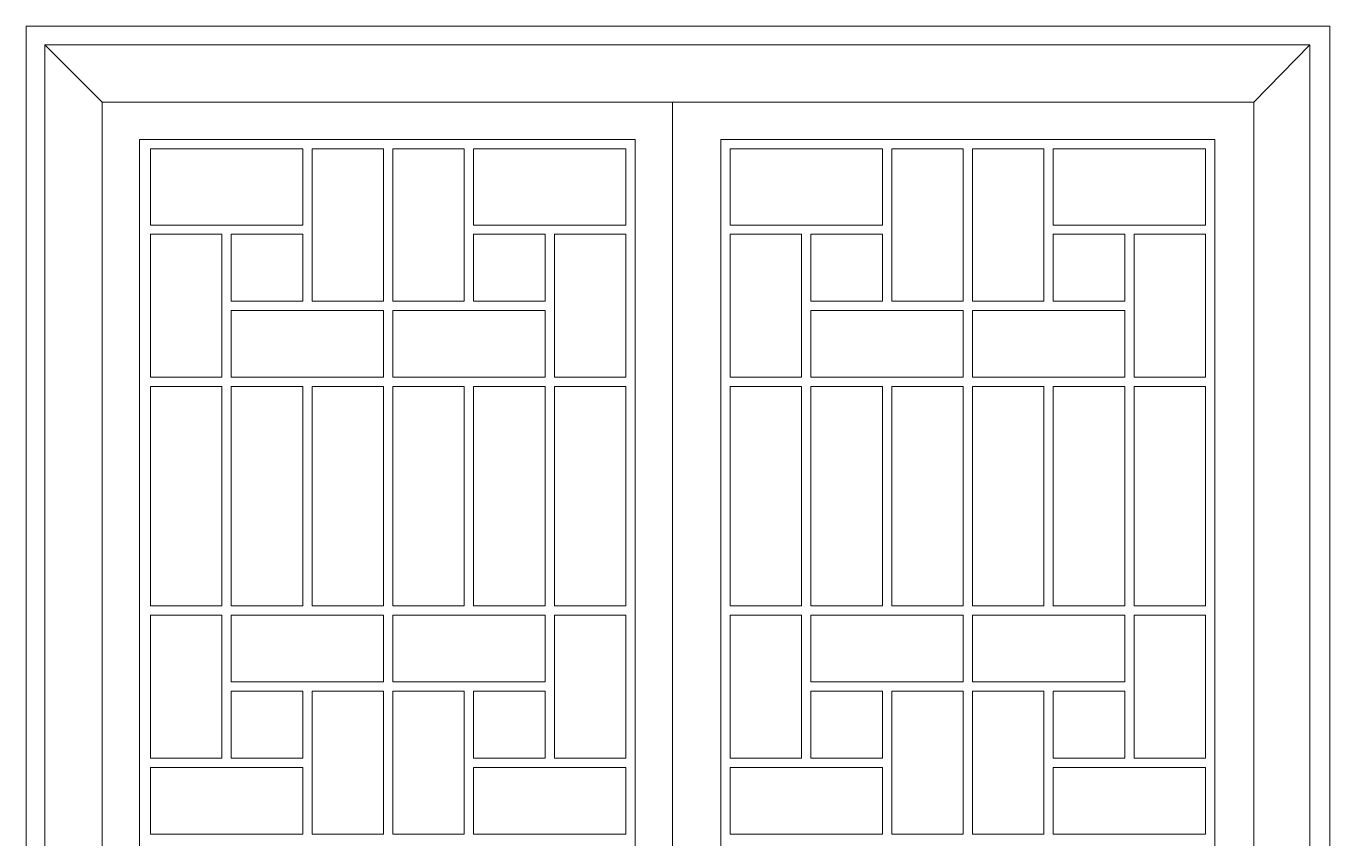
# Model space of a CAD drawing. Header units: centimetres. Extents: x -9.3 to 9.1, y -12.5 to 10.4.
# Drawn here: x -9.26 to 9.09, y -1.06 to 10.37 of the extents above; entities that cross this region are included whole.
import ezdxf

# ---------------------------------------------------------------- set-up
doc = ezdxf.new("R2010")
doc.units = ezdxf.units.CM
doc.header["$MEASUREMENT"] = 0
doc.layers.add('layer 1', color=7, linetype='Continuous')

msp = doc.modelspace()

# ---------------------------------------------------------------- linework, layer by layer
at = {"layer": 'layer 1', "color": 250, "lineweight": 0}
for points in [[(-9.2555, 10.37285), (-9.2555, 10.37285), (9.08634, 10.37285), (9.08634, 10.37285), (9.08634, 10.37285), (9.08634, 10.37285), (9.08634, -12.51609), (9.08634, -12.51609), (9.08634, -12.51609), (9.08634, -12.51609), (-9.2555, -12.51609), (-9.2555, -12.51609), (-9.2555, -12.51609), (-9.2555, -12.51609), (-9.2555, 10.37285), (-9.2555, 10.37285)], [(-8.99311, 10.11075), (-8.99311, 10.11075), (8.80204, 10.11075), (8.80204, 10.11075), (8.80204, 10.11075), (8.80204, 10.11075), (8.80204, -12.2537), (8.80204, -12.2537), (8.80204, -12.2537), (8.80204, -12.2537), (-8.99311, -12.2537), (-8.99311, -12.2537), (-8.99311, -12.2537), (-8.99311, -12.2537), (-8.99311, 10.11075), (-8.99311, 10.11075)], [(-8.18432, 9.30167), (-8.18432, 9.30167), (8.01515, 9.30167), (8.01515, 9.30167), (8.01515, 9.30167), (8.01515, 9.30167), (8.01515, -11.44491), (8.01515, -11.44491), (8.01515, -11.44491), (8.01515, -11.44491), (-8.18432, -11.44491), (-8.18432, -11.44491), (-8.18432, -11.44491), (-8.18432, -11.44491), (-8.18432, 9.30167), (-8.18432, 9.30167)], [(-7.65954, -10.92014), (-7.65954, -10.92014), (-7.65954, 8.77718), (-7.65954, 8.77718), (-7.65954, 8.77718), (-7.65954, 8.77718), (-0.68577, 8.77718), (-0.68577, 8.77718), (-0.68577, 8.77718), (-0.68577, 8.77718), (-0.68577, -10.92014), (-0.68577, -10.92014), (-0.68577, -10.92014), (-0.68577, -10.92014), (-7.65954, -10.92014), (-7.65954, -10.92014)], [(-7.50672, 7.5748), (-7.50672, 7.5748), (-7.50672, 8.64599), (-7.50672, 8.64599), (-7.50672, 8.64599), (-7.50672, 8.64599), (-5.36407, 8.64599), (-5.36407, 8.64599), (-5.36407, 8.64599), (-5.36407, 8.64599), (-5.36407, 7.5748), (-5.36407, 7.5748), (-5.36407, 7.5748), (-5.36407, 7.5748), (-7.50672, 7.5748), (-7.50672, 7.5748)], [(-5.23288, 8.64599), (-5.23288, 8.64599), (-4.22744, 8.64599), (-4.22744, 8.64599), (-4.22744, 8.64599), (-4.22744, 8.64599), (-4.22744, 6.50362), (-4.22744, 6.50362), (-4.22744, 6.50362), (-4.22744, 6.50362), (-5.23288, 6.50362), (-5.23288, 6.50362), (-5.23288, 6.50362), (-5.23288, 6.50362), (-5.23288, 8.64599), (-5.23288, 8.64599)], [(-3.09052, 8.64599), (-3.09052, 8.64599), (-4.09624, 8.64599), (-4.09624, 8.64599), (-4.09624, 8.64599), (-4.09624, 8.64599), (-4.09624, 6.50362), (-4.09624, 6.50362), (-4.09624, 6.50362), (-4.09624, 6.50362), (-3.09052, 6.50362), (-3.09052, 6.50362), (-3.09052, 6.50362), (-3.09052, 6.50362), (-3.09052, 8.64599), (-3.09052, 8.64599)], [(-0.81696, 7.5748), (-0.81696, 7.5748), (-0.81696, 8.64599), (-0.81696, 8.64599), (-0.81696, 8.64599), (-0.81696, 8.64599), (-2.95932, 8.64599), (-2.95932, 8.64599), (-2.95932, 8.64599), (-2.95932, 8.64599), (-2.95932, 7.5748), (-2.95932, 7.5748), (-2.95932, 7.5748), (-2.95932, 7.5748), (-0.81696, 7.5748), (-0.81696, 7.5748)], [(7.46847, -10.92014), (7.46847, -10.92014), (7.46847, 8.77718), (7.46847, 8.77718), (7.46847, 8.77718), (7.46847, 8.77718), (0.51661, 8.77718), (0.51661, 8.77718), (0.51661, 8.77718), (0.51661, 8.77718), (0.51661, -10.92014), (0.51661, -10.92014), (0.51661, -10.92014), (0.51661, -10.92014), (7.46847, -10.92014), (7.46847, -10.92014)], [(0.6478, 7.5748), (0.6478, 7.5748), (0.6478, 8.64599), (0.6478, 8.64599), (0.6478, 8.64599), (0.6478, 8.64599), (2.79016, 8.64599), (2.79016, 8.64599), (2.79016, 8.64599), (2.79016, 8.64599), (2.79016, 7.5748), (2.79016, 7.5748), (2.79016, 7.5748), (2.79016, 7.5748), (0.6478, 7.5748), (0.6478, 7.5748)], [(2.92136, 8.64599), (2.92136, 8.64599), (3.92708, 8.64599), (3.92708, 8.64599), (3.92708, 8.64599), (3.92708, 8.64599), (3.92708, 6.50362), (3.92708, 6.50362), (3.92708, 6.50362), (3.92708, 6.50362), (2.92136, 6.50362), (2.92136, 6.50362), (2.92136, 6.50362), (2.92136, 6.50362), (2.92136, 8.64599), (2.92136, 8.64599)], [(5.06372, 8.64599), (5.06372, 8.64599), (4.05827, 8.64599), (4.05827, 8.64599), (4.05827, 8.64599), (4.05827, 8.64599), (4.05827, 6.50362), (4.05827, 6.50362), (4.05827, 6.50362), (4.05827, 6.50362), (5.06372, 6.50362), (5.06372, 6.50362), (5.06372, 6.50362), (5.06372, 6.50362), (5.06372, 8.64599), (5.06372, 8.64599)], [(7.33727, 7.5748), (7.33727, 7.5748), (7.33727, 8.64599), (7.33727, 8.64599), (7.33727, 8.64599), (7.33727, 8.64599), (5.19491, 8.64599), (5.19491, 8.64599), (5.19491, 8.64599), (5.19491, 8.64599), (5.19491, 7.5748), (5.19491, 7.5748), (5.19491, 7.5748), (5.19491, 7.5748), (7.33727, 7.5748), (7.33727, 7.5748)], [(-7.50672, 7.44361), (-7.50672, 7.44361), (-6.50099, 7.44361), (-6.50099, 7.44361), (-6.50099, 7.44361), (-6.50099, 7.44361), (-6.50099, 5.43216), (-6.50099, 5.43216), (-6.50099, 5.43216), (-6.50099, 5.43216), (-7.50672, 5.43216), (-7.50672, 5.43216), (-7.50672, 5.43216), (-7.50672, 5.43216), (-7.50672, 7.44361), (-7.50672, 7.44361)], [(-6.3698, 7.44361), (-6.3698, 7.44361), (-6.3698, 6.50362), (-6.3698, 6.50362), (-6.3698, 6.50362), (-6.3698, 6.50362), (-5.36407, 6.50362), (-5.36407, 6.50362), (-5.36407, 6.50362), (-5.36407, 6.50362), (-5.36407, 7.44361), (-5.36407, 7.44361), (-5.36407, 7.44361), (-5.36407, 7.44361), (-6.3698, 7.44361), (-6.3698, 7.44361)], [(-1.95388, 7.44361), (-1.95388, 7.44361), (-1.95388, 6.50362), (-1.95388, 6.50362), (-1.95388, 6.50362), (-1.95388, 6.50362), (-2.95932, 6.50362), (-2.95932, 6.50362), (-2.95932, 6.50362), (-2.95932, 6.50362), (-2.95932, 7.44361), (-2.95932, 7.44361), (-2.95932, 7.44361), (-2.95932, 7.44361), (-1.95388, 7.44361), (-1.95388, 7.44361)], [(-0.81696, 7.44361), (-0.81696, 7.44361), (-1.82269, 7.44361), (-1.82269, 7.44361), (-1.82269, 7.44361), (-1.82269, 7.44361), (-1.82269, 5.43216), (-1.82269, 5.43216), (-1.82269, 5.43216), (-1.82269, 5.43216), (-0.81696, 5.43216), (-0.81696, 5.43216), (-0.81696, 5.43216), (-0.81696, 5.43216), (-0.81696, 7.44361), (-0.81696, 7.44361)], [(0.6478, 7.44361), (0.6478, 7.44361), (1.65324, 7.44361), (1.65324, 7.44361), (1.65324, 7.44361), (1.65324, 7.44361), (1.65324, 5.43216), (1.65324, 5.43216), (1.65324, 5.43216), (1.65324, 5.43216), (0.6478, 5.43216), (0.6478, 5.43216), (0.6478, 5.43216), (0.6478, 5.43216), (0.6478, 7.44361), (0.6478, 7.44361)], [(1.78444, 7.44361), (1.78444, 7.44361), (1.78444, 6.50362), (1.78444, 6.50362), (1.78444, 6.50362), (1.78444, 6.50362), (2.79016, 6.50362), (2.79016, 6.50362), (2.79016, 6.50362), (2.79016, 6.50362), (2.79016, 7.44361), (2.79016, 7.44361), (2.79016, 7.44361), (2.79016, 7.44361), (1.78444, 7.44361), (1.78444, 7.44361)], [(6.20064, 7.44361), (6.20064, 7.44361), (6.20064, 6.50362), (6.20064, 6.50362), (6.20064, 6.50362), (6.20064, 6.50362), (5.19491, 6.50362), (5.19491, 6.50362), (5.19491, 6.50362), (5.19491, 6.50362), (5.19491, 7.44361), (5.19491, 7.44361), (5.19491, 7.44361), (5.19491, 7.44361), (6.20064, 7.44361), (6.20064, 7.44361)], [(7.33727, 7.44361), (7.33727, 7.44361), (6.33183, 7.44361), (6.33183, 7.44361), (6.33183, 7.44361), (6.33183, 7.44361), (6.33183, 5.43216), (6.33183, 5.43216), (6.33183, 5.43216), (6.33183, 5.43216), (7.33727, 5.43216), (7.33727, 5.43216), (7.33727, 5.43216), (7.33727, 5.43216), (7.33727, 7.44361), (7.33727, 7.44361)], [(-6.3698, 6.37243), (-6.3698, 6.37243), (-4.22744, 6.37243), (-4.22744, 6.37243), (-4.22744, 6.37243), (-4.22744, 6.37243), (-4.22744, 5.43216), (-4.22744, 5.43216), (-4.22744, 5.43216), (-4.22744, 5.43216), (-6.3698, 5.43216), (-6.3698, 5.43216), (-6.3698, 5.43216), (-6.3698, 5.43216), (-6.3698, 6.37243), (-6.3698, 6.37243)], [(-1.95388, 6.37243), (-1.95388, 6.37243), (-4.09624, 6.37243), (-4.09624, 6.37243), (-4.09624, 6.37243), (-4.09624, 6.37243), (-4.09624, 5.43216), (-4.09624, 5.43216), (-4.09624, 5.43216), (-4.09624, 5.43216), (-1.95388, 5.43216), (-1.95388, 5.43216), (-1.95388, 5.43216), (-1.95388, 5.43216), (-1.95388, 6.37243), (-1.95388, 6.37243)], [(1.78444, 6.37243), (1.78444, 6.37243), (3.92708, 6.37243), (3.92708, 6.37243), (3.92708, 6.37243), (3.92708, 6.37243), (3.92708, 5.43216), (3.92708, 5.43216), (3.92708, 5.43216), (3.92708, 5.43216), (1.78444, 5.43216), (1.78444, 5.43216), (1.78444, 5.43216), (1.78444, 5.43216), (1.78444, 6.37243), (1.78444, 6.37243)], [(6.20064, 6.37243), (6.20064, 6.37243), (4.05827, 6.37243), (4.05827, 6.37243), (4.05827, 6.37243), (4.05827, 6.37243), (4.05827, 5.43216), (4.05827, 5.43216), (4.05827, 5.43216), (4.05827, 5.43216), (6.20064, 5.43216), (6.20064, 5.43216), (6.20064, 5.43216), (6.20064, 5.43216), (6.20064, 6.37243), (6.20064, 6.37243)], [(-7.50672, 2.21862), (-7.50672, 2.21862), (-7.50672, 5.30097), (-7.50672, 5.30097), (-7.50672, 5.30097), (-7.50672, 5.30097), (-6.50099, 5.30097), (-6.50099, 5.30097), (-6.50099, 5.30097), (-6.50099, 5.30097), (-6.50099, 2.21862), (-6.50099, 2.21862), (-6.50099, 2.21862), (-6.50099, 2.21862), (-7.50672, 2.21862), (-7.50672, 2.21862)], [(-6.3698, 2.21862), (-6.3698, 2.21862), (-6.3698, 5.30097), (-6.3698, 5.30097), (-6.3698, 5.30097), (-6.3698, 5.30097), (-5.36407, 5.30097), (-5.36407, 5.30097), (-5.36407, 5.30097), (-5.36407, 5.30097), (-5.36407, 2.21862), (-5.36407, 2.21862), (-5.36407, 2.21862), (-5.36407, 2.21862), (-6.3698, 2.21862), (-6.3698, 2.21862)], [(-5.23288, 5.30097), (-5.23288, 5.30097), (-5.23288, 2.21862), (-5.23288, 2.21862), (-5.23288, 2.21862), (-5.23288, 2.21862), (-4.22744, 2.21862), (-4.22744, 2.21862), (-4.22744, 2.21862), (-4.22744, 2.21862), (-4.22744, 5.30097), (-4.22744, 5.30097), (-4.22744, 5.30097), (-4.22744, 5.30097), (-5.23288, 5.30097), (-5.23288, 5.30097)], [(-4.09624, 5.30097), (-4.09624, 5.30097), (-4.09624, 2.21862), (-4.09624, 2.21862), (-4.09624, 2.21862), (-4.09624, 2.21862), (-3.09052, 2.21862), (-3.09052, 2.21862), (-3.09052, 2.21862), (-3.09052, 2.21862), (-3.09052, 5.30097), (-3.09052, 5.30097), (-3.09052, 5.30097), (-3.09052, 5.30097), (-4.09624, 5.30097), (-4.09624, 5.30097)], [(-2.95932, 2.21862), (-2.95932, 2.21862), (-2.95932, 5.30097), (-2.95932, 5.30097), (-2.95932, 5.30097), (-2.95932, 5.30097), (-1.95388, 5.30097), (-1.95388, 5.30097), (-1.95388, 5.30097), (-1.95388, 5.30097), (-1.95388, 2.21862), (-1.95388, 2.21862), (-1.95388, 2.21862), (-1.95388, 2.21862), (-2.95932, 2.21862), (-2.95932, 2.21862)], [(-1.82269, 5.30097), (-1.82269, 5.30097), (-1.82269, 2.21862), (-1.82269, 2.21862), (-1.82269, 2.21862), (-1.82269, 2.21862), (-0.81696, 2.21862), (-0.81696, 2.21862), (-0.81696, 2.21862), (-0.81696, 2.21862), (-0.81696, 5.30097), (-0.81696, 5.30097), (-0.81696, 5.30097), (-0.81696, 5.30097), (-1.82269, 5.30097), (-1.82269, 5.30097)], [(1.65324, 5.30097), (1.65324, 5.30097), (1.65324, 2.21862), (1.65324, 2.21862), (1.65324, 2.21862), (1.65324, 2.21862), (0.6478, 2.21862), (0.6478, 2.21862), (0.6478, 2.21862), (0.6478, 2.21862), (0.6478, 5.30097), (0.6478, 5.30097), (0.6478, 5.30097), (0.6478, 5.30097), (1.65324, 5.30097), (1.65324, 5.30097)], [(2.79016, 2.21862), (2.79016, 2.21862), (2.79016, 5.30097), (2.79016, 5.30097), (2.79016, 5.30097), (2.79016, 5.30097), (1.78444, 5.30097), (1.78444, 5.30097), (1.78444, 5.30097), (1.78444, 5.30097), (1.78444, 2.21862), (1.78444, 2.21862), (1.78444, 2.21862), (1.78444, 2.21862), (2.79016, 2.21862), (2.79016, 2.21862)], [(3.92708, 5.30097), (3.92708, 5.30097), (3.92708, 2.21862), (3.92708, 2.21862), (3.92708, 2.21862), (3.92708, 2.21862), (2.92136, 2.21862), (2.92136, 2.21862), (2.92136, 2.21862), (2.92136, 2.21862), (2.92136, 5.30097), (2.92136, 5.30097), (2.92136, 5.30097), (2.92136, 5.30097), (3.92708, 5.30097), (3.92708, 5.30097)], [(5.06372, 5.30097), (5.06372, 5.30097), (5.06372, 2.21862), (5.06372, 2.21862), (5.06372, 2.21862), (5.06372, 2.21862), (4.05827, 2.21862), (4.05827, 2.21862), (4.05827, 2.21862), (4.05827, 2.21862), (4.05827, 5.30097), (4.05827, 5.30097), (4.05827, 5.30097), (4.05827, 5.30097), (5.06372, 5.30097), (5.06372, 5.30097)], [(6.20064, 2.21862), (6.20064, 2.21862), (6.20064, 5.30097), (6.20064, 5.30097), (6.20064, 5.30097), (6.20064, 5.30097), (5.19491, 5.30097), (5.19491, 5.30097), (5.19491, 5.30097), (5.19491, 5.30097), (5.19491, 2.21862), (5.19491, 2.21862), (5.19491, 2.21862), (5.19491, 2.21862), (6.20064, 2.21862), (6.20064, 2.21862)], [(7.33727, 2.21862), (7.33727, 2.21862), (7.33727, 5.30097), (7.33727, 5.30097), (7.33727, 5.30097), (7.33727, 5.30097), (6.33183, 5.30097), (6.33183, 5.30097), (6.33183, 5.30097), (6.33183, 5.30097), (6.33183, 2.21862), (6.33183, 2.21862), (6.33183, 2.21862), (6.33183, 2.21862), (7.33727, 2.21862), (7.33727, 2.21862)], [(-7.50672, 2.08742), (-7.50672, 2.08742), (-6.50099, 2.08742), (-6.50099, 2.08742), (-6.50099, 2.08742), (-6.50099, 2.08742), (-6.50099, 0.07626), (-6.50099, 0.07626), (-6.50099, 0.07626), (-6.50099, 0.07626), (-7.50672, 0.07626), (-7.50672, 0.07626), (-7.50672, 0.07626), (-7.50672, 0.07626), (-7.50672, 2.08742), (-7.50672, 2.08742)], [(-6.3698, 1.14744), (-6.3698, 1.14744), (-4.22744, 1.14744), (-4.22744, 1.14744), (-4.22744, 1.14744), (-4.22744, 1.14744), (-4.22744, 2.08742), (-4.22744, 2.08742), (-4.22744, 2.08742), (-4.22744, 2.08742), (-6.3698, 2.08742), (-6.3698, 2.08742), (-6.3698, 2.08742), (-6.3698, 2.08742), (-6.3698, 1.14744), (-6.3698, 1.14744)], [(-1.95388, 2.08742), (-1.95388, 2.08742), (-4.09624, 2.08742), (-4.09624, 2.08742), (-4.09624, 2.08742), (-4.09624, 2.08742), (-4.09624, 1.14744), (-4.09624, 1.14744), (-4.09624, 1.14744), (-4.09624, 1.14744), (-1.95388, 1.14744), (-1.95388, 1.14744), (-1.95388, 1.14744), (-1.95388, 1.14744), (-1.95388, 2.08742), (-1.95388, 2.08742)], [(-1.82269, 2.08742), (-1.82269, 2.08742), (-1.82269, 0.07626), (-1.82269, 0.07626), (-1.82269, 0.07626), (-1.82269, 0.07626), (-0.81696, 0.07626), (-0.81696, 0.07626), (-0.81696, 0.07626), (-0.81696, 0.07626), (-0.81696, 2.08742), (-0.81696, 2.08742), (-0.81696, 2.08742), (-0.81696, 2.08742), (-1.82269, 2.08742), (-1.82269, 2.08742)], [(1.65324, 2.08742), (1.65324, 2.08742), (1.65324, 0.07626), (1.65324, 0.07626), (1.65324, 0.07626), (1.65324, 0.07626), (0.6478, 0.07626), (0.6478, 0.07626), (0.6478, 0.07626), (0.6478, 0.07626), (0.6478, 2.08742), (0.6478, 2.08742), (0.6478, 2.08742), (0.6478, 2.08742), (1.65324, 2.08742), (1.65324, 2.08742)], [(1.78444, 2.08742), (1.78444, 2.08742), (3.92708, 2.08742), (3.92708, 2.08742), (3.92708, 2.08742), (3.92708, 2.08742), (3.92708, 1.14744), (3.92708, 1.14744), (3.92708, 1.14744), (3.92708, 1.14744), (1.78444, 1.14744), (1.78444, 1.14744), (1.78444, 1.14744), (1.78444, 1.14744), (1.78444, 2.08742), (1.78444, 2.08742)], [(6.20064, 1.14744), (6.20064, 1.14744), (4.05827, 1.14744), (4.05827, 1.14744), (4.05827, 1.14744), (4.05827, 1.14744), (4.05827, 2.08742), (4.05827, 2.08742), (4.05827, 2.08742), (4.05827, 2.08742), (6.20064, 2.08742), (6.20064, 2.08742), (6.20064, 2.08742), (6.20064, 2.08742), (6.20064, 1.14744), (6.20064, 1.14744)], [(7.33727, 2.08742), (7.33727, 2.08742), (6.33183, 2.08742), (6.33183, 2.08742), (6.33183, 2.08742), (6.33183, 2.08742), (6.33183, 0.07626), (6.33183, 0.07626), (6.33183, 0.07626), (6.33183, 0.07626), (7.33727, 0.07626), (7.33727, 0.07626), (7.33727, 0.07626), (7.33727, 0.07626), (7.33727, 2.08742), (7.33727, 2.08742)], [(-5.36407, 1.01624), (-5.36407, 1.01624), (-6.3698, 1.01624), (-6.3698, 1.01624), (-6.3698, 1.01624), (-6.3698, 1.01624), (-6.3698, 0.07626), (-6.3698, 0.07626), (-6.3698, 0.07626), (-6.3698, 0.07626), (-5.36407, 0.07626), (-5.36407, 0.07626), (-5.36407, 0.07626), (-5.36407, 0.07626), (-5.36407, 1.01624), (-5.36407, 1.01624)], [(-5.23288, 1.01624), (-5.23288, 1.01624), (-5.23288, -0.99492), (-5.23288, -0.99492), (-5.23288, -0.99492), (-5.23288, -0.99492), (-4.22744, -0.99492), (-4.22744, -0.99492), (-4.22744, -0.99492), (-4.22744, -0.99492), (-4.22744, 1.01624), (-4.22744, 1.01624), (-4.22744, 1.01624), (-4.22744, 1.01624), (-5.23288, 1.01624), (-5.23288, 1.01624)], [(-3.09052, -0.99492), (-3.09052, -0.99492), (-3.09052, 1.01624), (-3.09052, 1.01624), (-3.09052, 1.01624), (-3.09052, 1.01624), (-4.09624, 1.01624), (-4.09624, 1.01624), (-4.09624, 1.01624), (-4.09624, 1.01624), (-4.09624, -0.99492), (-4.09624, -0.99492), (-4.09624, -0.99492), (-4.09624, -0.99492), (-3.09052, -0.99492), (-3.09052, -0.99492)], [(-2.95932, 1.01624), (-2.95932, 1.01624), (-1.95388, 1.01624), (-1.95388, 1.01624), (-1.95388, 1.01624), (-1.95388, 1.01624), (-1.95388, 0.07626), (-1.95388, 0.07626), (-1.95388, 0.07626), (-1.95388, 0.07626), (-2.95932, 0.07626), (-2.95932, 0.07626), (-2.95932, 0.07626), (-2.95932, 0.07626), (-2.95932, 1.01624), (-2.95932, 1.01624)], [(2.79016, 1.01624), (2.79016, 1.01624), (1.78444, 1.01624), (1.78444, 1.01624), (1.78444, 1.01624), (1.78444, 1.01624), (1.78444, 0.07626), (1.78444, 0.07626), (1.78444, 0.07626), (1.78444, 0.07626), (2.79016, 0.07626), (2.79016, 0.07626), (2.79016, 0.07626), (2.79016, 0.07626), (2.79016, 1.01624), (2.79016, 1.01624)], [(2.92136, -0.99492), (2.92136, -0.99492), (2.92136, 1.01624), (2.92136, 1.01624), (2.92136, 1.01624), (2.92136, 1.01624), (3.92708, 1.01624), (3.92708, 1.01624), (3.92708, 1.01624), (3.92708, 1.01624), (3.92708, -0.99492), (3.92708, -0.99492), (3.92708, -0.99492), (3.92708, -0.99492), (2.92136, -0.99492), (2.92136, -0.99492)], [(5.06372, 1.01624), (5.06372, 1.01624), (5.06372, -0.99492), (5.06372, -0.99492), (5.06372, -0.99492), (5.06372, -0.99492), (4.05827, -0.99492), (4.05827, -0.99492), (4.05827, -0.99492), (4.05827, -0.99492), (4.05827, 1.01624), (4.05827, 1.01624), (4.05827, 1.01624), (4.05827, 1.01624), (5.06372, 1.01624), (5.06372, 1.01624)], [(5.19491, 1.01624), (5.19491, 1.01624), (6.20064, 1.01624), (6.20064, 1.01624), (6.20064, 1.01624), (6.20064, 1.01624), (6.20064, 0.07626), (6.20064, 0.07626), (6.20064, 0.07626), (6.20064, 0.07626), (5.19491, 0.07626), (5.19491, 0.07626), (5.19491, 0.07626), (5.19491, 0.07626), (5.19491, 1.01624), (5.19491, 1.01624)], [(-7.50672, -0.05494), (-7.50672, -0.05494), (-7.50672, -0.99492), (-7.50672, -0.99492), (-7.50672, -0.99492), (-7.50672, -0.99492), (-5.36407, -0.99492), (-5.36407, -0.99492), (-5.36407, -0.99492), (-5.36407, -0.99492), (-5.36407, -0.05494), (-5.36407, -0.05494), (-5.36407, -0.05494), (-5.36407, -0.05494), (-7.50672, -0.05494), (-7.50672, -0.05494)], [(-2.95932, -0.99492), (-2.95932, -0.99492), (-2.95932, -0.05494), (-2.95932, -0.05494), (-2.95932, -0.05494), (-2.95932, -0.05494), (-0.81696, -0.05494), (-0.81696, -0.05494), (-0.81696, -0.05494), (-0.81696, -0.05494), (-0.81696, -0.99492), (-0.81696, -0.99492), (-0.81696, -0.99492), (-0.81696, -0.99492), (-2.95932, -0.99492), (-2.95932, -0.99492)], [(2.79016, -0.99492), (2.79016, -0.99492), (2.79016, -0.05494), (2.79016, -0.05494), (2.79016, -0.05494), (2.79016, -0.05494), (0.6478, -0.05494), (0.6478, -0.05494), (0.6478, -0.05494), (0.6478, -0.05494), (0.6478, -0.99492), (0.6478, -0.99492), (0.6478, -0.99492), (0.6478, -0.99492), (2.79016, -0.99492), (2.79016, -0.99492)], [(7.33727, -0.05494), (7.33727, -0.05494), (7.33727, -0.99492), (7.33727, -0.99492), (7.33727, -0.99492), (7.33727, -0.99492), (5.19491, -0.99492), (5.19491, -0.99492), (5.19491, -0.99492), (5.19491, -0.99492), (5.19491, -0.05494), (5.19491, -0.05494), (5.19491, -0.05494), (5.19491, -0.05494), (7.33727, -0.05494), (7.33727, -0.05494)]]:
    msp.add_open_spline(points, degree=3, knots=[0, 0, 0, 0, 0.25, 0.25, 0.25, 0.25, 0.5, 0.5, 0.5, 0.5, 0.75, 0.75, 0.75, 0.75, 1, 1, 1, 1], dxfattribs=at)
for points in [[(-8.18432, 9.30167), (-8.18432, 9.30167), (-8.99311, 10.11075), (-8.99311, 10.11075)], [(8.01515, 9.30167), (8.01515, 9.30167), (8.80204, 10.11075), (8.80204, 10.11075)], [(-0.16099, 9.30167), (-0.16099, 9.30167), (-0.16099, -11.44491), (-0.16099, -11.44491)]]:
    msp.add_open_spline(points, degree=3, dxfattribs=at)

doc.saveas('drawing.dxf')
